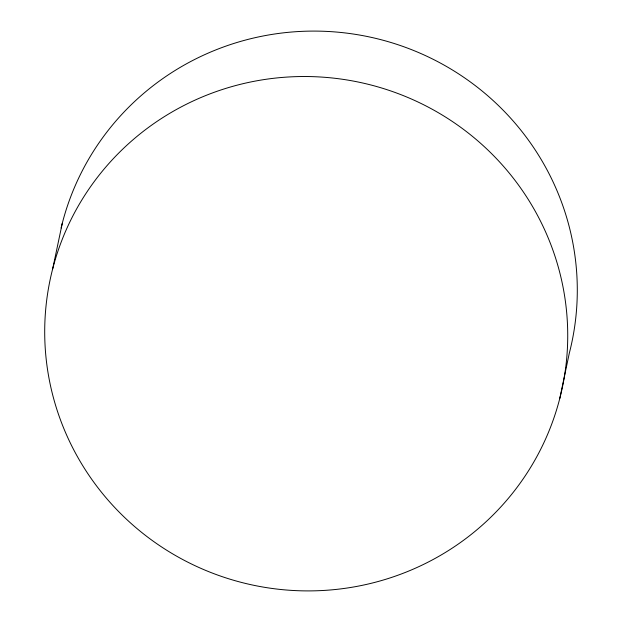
<?xml version="1.0" encoding="UTF-8"?>
<svg xmlns="http://www.w3.org/2000/svg" width="622" height="622" viewBox="0 0 622 622"><rect width="100%" height="100%" fill="white"/><g stroke="black" fill="none" stroke-linecap="round" stroke-linejoin="round"><path stroke-width="0.93" d="M52.691 268.797L62.262 223.376M559.738 398.624A261.714 256.995 11.9 0 0 234.999 85.727A261.714 256.995 11.9 0 0 123.902 516.781A261.714 256.995 11.9 0 0 559.738 398.624L569.309 353.203A261.714 256.995 11.9 0 0 377.577 38.828A261.714 256.995 11.9 0 0 61.111 227.994"/></g></svg>
